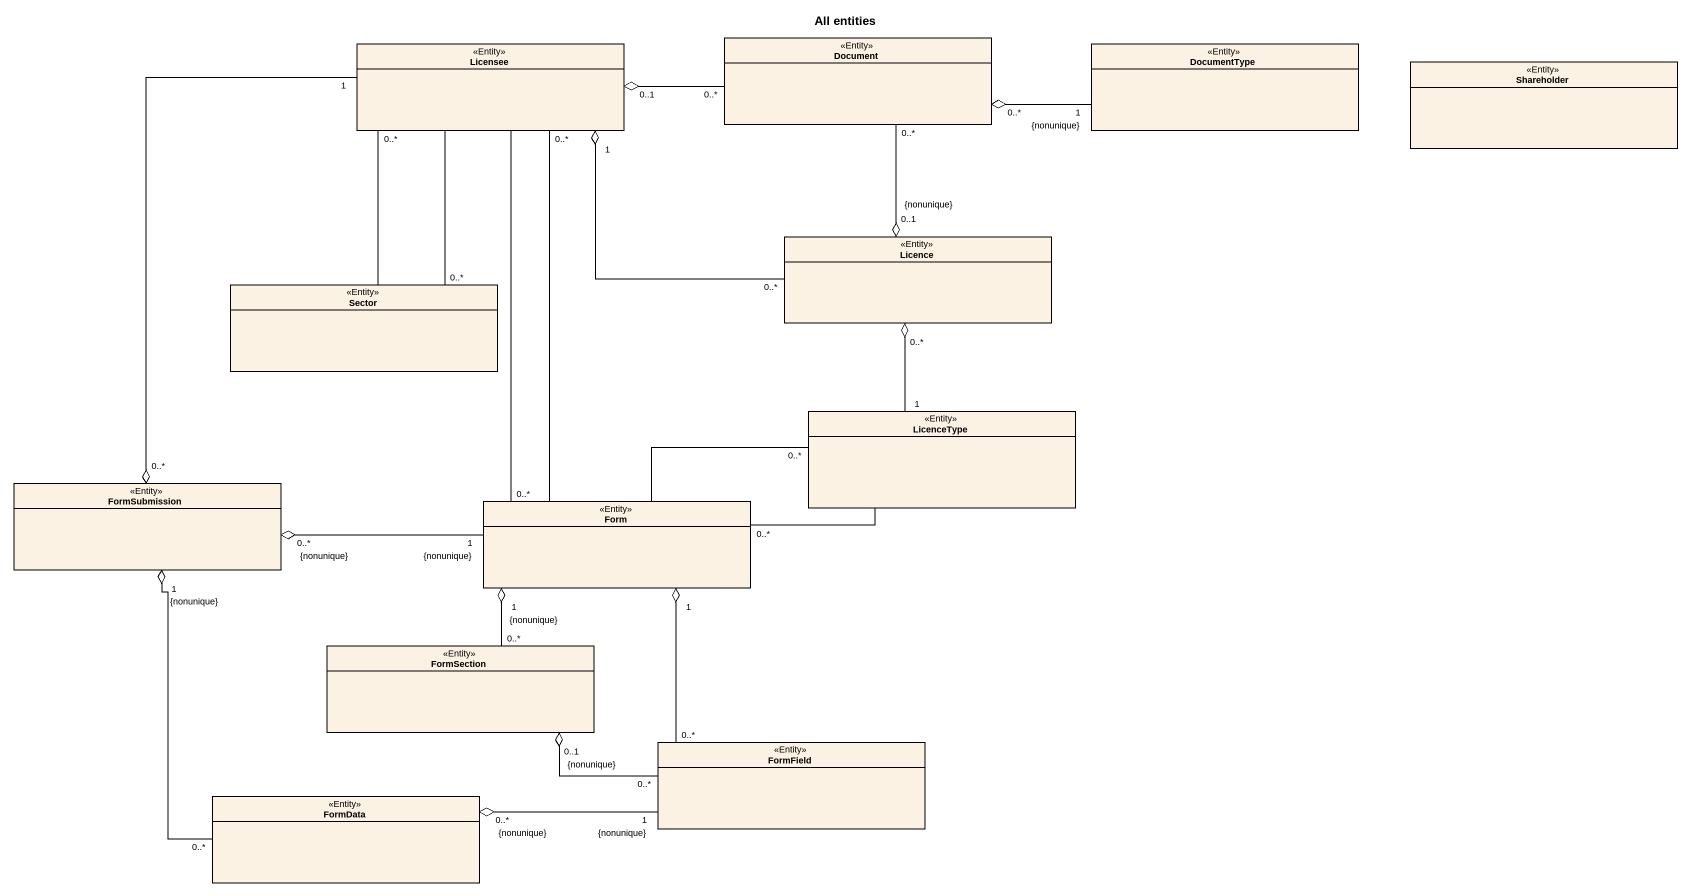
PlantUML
@startuml
title All entities
hide circle
hide empty members
class Licensee <<Entity>>
class Document <<Entity>>
class DocumentType <<Entity>>
class Shareholder <<Entity>>
class Licence <<Entity>>
class Sector <<Entity>>
class LicenceType <<Entity>>
class FormSubmission <<Entity>>
class Form <<Entity>>
class FormSection <<Entity>>
class FormField <<Entity>>
class FormData <<Entity>>
Licensee "0..1" o-right- "0..*" Document
Licensee "1" o-right- "0..*" Licence
Licensee -- "0..*" Sector
Licensee -- "0..*" Form
Document "0..*" o-right- "1\n{nonunique}" DocumentType
Licence "0..1\n{nonunique}" o-up- "0..*" Document
Licence "0..*" o-- "1" LicenceType
Sector -up- "0..*" Licensee
LicenceType -left- "0..*" Form
FormSubmission "0..*" o-up- "1" Licensee
FormSubmission "0..*\n{nonunique}" o-right- "1\n{nonunique}" Form
FormSubmission "1\n{nonunique}" o-- "0..*" FormData
Form -up- "0..*" Licensee
Form -right- "0..*" LicenceType
Form "1\n{nonunique}" o-- "0..*" FormSection
Form "1" o-- "0..*" FormField
FormSection "0..1\n{nonunique}" o-right- "0..*" FormField
FormData "0..*\n{nonunique}" o-right- "1\n{nonunique}" FormField
@enduml
